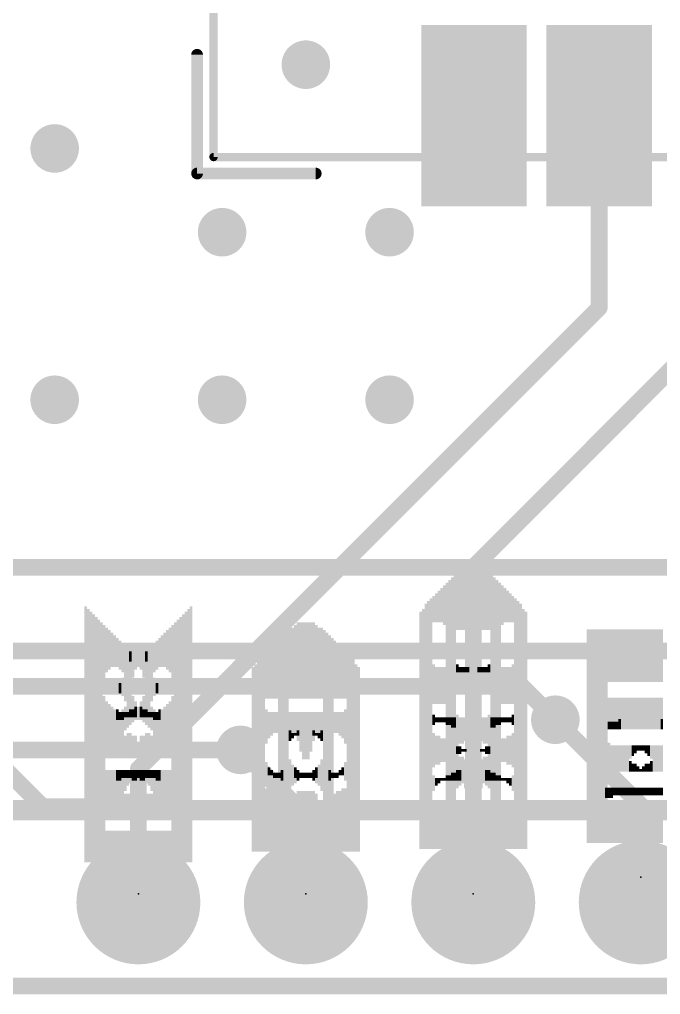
# Model space of a CAD drawing. Extents: x -38 to 69, y -21 to 41.
# Drawn here: x 9.63 to 19.35, y -0.13 to 14.66 of the extents above; entities that cross this region are included whole.
import ezdxf

# ---------------------------------------------------------------- set-up
doc = ezdxf.new("R2010")
doc.units = 0
for name, color, linetype in [('1', 12, 'CONTINUOUS'), ('16', 53, 'CONTINUOUS'), ('17', 254, 'CONTINUOUS'), ('18', 110, 'CONTINUOUS'), ('20', 53, 'CONTINUOUS'), ('21', 41, 'CONTINUOUS'), ('22', 40, 'CONTINUOUS'), ('23', 53, 'CONTINUOUS'), ('24', 53, 'CONTINUOUS'), ('51', 53, 'CONTINUOUS')]:
    doc.layers.add(name, color=color, linetype=linetype)

# ---------------------------------------------------------------- blocks, each defined once
blk = doc.blocks.new('RECT')
blk.add_solid([(-0.5, -0.5), (0.5, -0.5), (-0.5, 0.5), (0.5, 0.5)])
blk = doc.blocks.new('ROUNDP')
at = {"const_width": 0.5}
blk.add_lwpolyline([(0, -0.25, 1), (0, 0.25, 1), (0, -0.25)], format="xyb", dxfattribs=at)
blk = doc.blocks.new('ROUNDV')
at = {"const_width": 0.5}
blk.add_lwpolyline([(0, -0.25, 1), (0, 0.25, 1), (0, -0.25)], format="xyb", dxfattribs=at)

msp = doc.modelspace()

# ---------------------------------------------------------------- linework, layer by layer
at = {"layer": '1', "const_width": 0.254}
for points in [[(18.42, 13.195), (18.42, 10.2843)], [(18.42, 10.2843), (11.43, 3.2943)], [(16.51, 6.35), (20.32, 10.16)], [(16.51, 1.27), (16.51, 6.35)], [(8.128, 4.572), (9.9822, 2.7178)], [(19.05, 2.7432), (17.7546, 4.0386)], [(13.97, 2.5908), (12.9794, 3.5814)], [(11.43, 2.7178), (11.43, 3.2943)], [(9.9822, 2.7178), (11.43, 2.7178)], [(11.43, 1.27), (11.43, 2.7178)], [(19.05, 1.27), (19.05, 2.7432)], [(13.97, 1.27), (13.97, 2.5908)], [(40.64, 0), (0, 0)]]:
    msp.add_lwpolyline(points, dxfattribs=at)
at = {"layer": '1', "const_width": 0.127}
for points in [[(18.4835, 13.195, 1), (18.3565, 13.195)], [(18.3565, 10.2843, 1), (18.4835, 10.2843)], [(18.4649, 10.2394, 1), (18.3751, 10.3292)], [(16.5735, 6.35, 1), (16.4465, 6.35)], [(16.4651, 6.3949, 1), (16.5549, 6.3051)], [(17.7995, 4.0835, 1), (17.7097, 3.9937)], [(13.0243, 3.6263, 1), (12.9345, 3.5365)], [(11.4935, 3.2943, 1), (11.3665, 3.2943)], [(11.3851, 3.3392, 1), (11.4749, 3.2494)], [(9.9822, 2.7813, 1), (9.9822, 2.6543)], [(9.9373, 2.6729, 1), (10.0271, 2.7627)], [(11.4935, 2.7178, 1), (11.3665, 2.7178)], [(11.43, 2.6543, 1), (11.43, 2.7813)], [(19.1135, 2.7432, 1), (18.9865, 2.7432)], [(19.0051, 2.6983, 1), (19.0949, 2.7881)], [(11.3665, 2.7178, 1), (11.4935, 2.7178)], [(14.0335, 2.5908, 1), (13.9065, 2.5908)], [(13.9251, 2.5459, 1), (14.0149, 2.6357)], [(11.3665, 1.27, 1), (11.4935, 1.27)], [(13.9065, 1.27, 1), (14.0335, 1.27)], [(16.4465, 1.27, 1), (16.5735, 1.27)], [(18.9865, 1.27, 1), (19.1135, 1.27)]]:
    msp.add_lwpolyline(points, format="xyb", dxfattribs=at)
at = {"layer": '16'}
for points, const_width in [([(8.89, 6.35), (26.25, 6.35)], 0.254), ([(8.89, 5.08), (28.79, 5.08)], 0.254), ([(17.2466, 4.5466), (8.1534, 4.5466)], 0.254), ([(17.2466, 4.5466), (17.7546, 4.0386)], 0.254), ([(12.9794, 3.5814), (7.8486, 3.5814)], 0.254), ([(24.13, 2.667), (7.493, 2.667)], 0.3048), ([(40.64, 0), (0, 0)], 0.254)]:
    msp.add_lwpolyline(points, dxfattribs=dict(at, const_width=const_width))
at = {"layer": '16', "const_width": 0.127}
for points in [[(17.2915, 4.5915, 1), (17.2017, 4.5017)], [(17.2466, 4.4831, 1), (17.2466, 4.6101)], [(17.7097, 3.9937, 1), (17.7995, 4.0835)], [(12.9794, 3.5179, 1), (12.9794, 3.6449)]]:
    msp.add_lwpolyline(points, format="xyb", dxfattribs=at)
at = {"layer": '20', "const_width": 0.2032}
msp.add_lwpolyline([(40.64, 0), (0, 0)], dxfattribs=at)
at = {"layer": '21', "const_width": 0.1778}
for points in [[(12.32, 12.32), (12.32, 14.12)], [(14.12, 12.32), (12.32, 12.32)]]:
    msp.add_lwpolyline(points, dxfattribs=at)
at = {"layer": '21', "const_width": 0.0889}
for points in [[(12.3644, 14.12, 1), (12.2756, 14.12)], [(12.32, 12.3644, 1), (12.32, 12.2756)], [(12.2756, 12.32, 1), (12.3644, 12.32)], [(14.12, 12.2756, 1), (14.12, 12.3644)]]:
    msp.add_lwpolyline(points, format="xyb", dxfattribs=at)
at = {"layer": '23'}
for p in [(19.05, 1.651), (11.43, 1.397), (13.97, 1.397), (16.51, 1.397)]:
    msp.add_point(p, dxfattribs=at)
at = {"layer": '24'}
for p in [(19.05, 1.651), (11.43, 1.397), (13.97, 1.397), (16.51, 1.397)]:
    msp.add_point(p, dxfattribs=at)
at = {"layer": '51', "const_width": 0.127}
for points in [[(12.57, 12.57), (12.57, 28.07)], [(28.07, 12.57), (12.57, 12.57)]]:
    msp.add_lwpolyline(points, dxfattribs=at)
at = {"layer": '51', "const_width": 0.0635}
for points in [[(12.57, 12.6018, 1), (12.57, 12.5382)], [(12.5382, 12.57, 1), (12.6018, 12.57)]]:
    msp.add_lwpolyline(points, format="xyb", dxfattribs=at)

# ---------------------------------------------------------------- block references
at = {"layer": '1', "xscale": 2.75, "yscale": 1.6, "rotation": 90}
for p in [(16.52, 13.195), (18.42, 13.195)]:
    msp.add_blockref('RECT', p, dxfattribs=at)
at = {"layer": '17', "xscale": 1.8796, "yscale": 1.8796, "rotation": 270}
for p in [(11.43, 1.27), (11.43, 1.27), (13.97, 1.27), (13.97, 1.27), (16.51, 1.27), (16.51, 1.27), (19.05, 1.27), (19.05, 1.27)]:
    msp.add_blockref('ROUNDP', p, dxfattribs=at)
at = {"layer": '18', "xscale": 0.7366, "yscale": 0.7366}
for p in [(13.97, 13.97), (13.97, 13.97), (10.16, 12.7), (10.16, 12.7), (12.7, 11.43), (12.7, 11.43), (15.24, 11.43), (15.24, 11.43), (10.16, 8.89), (10.16, 8.89), (12.7, 8.89), (12.7, 8.89), (15.24, 8.89), (15.24, 8.89), (17.7546, 4.0386), (17.7546, 4.0386), (12.9794, 3.5814), (12.9794, 3.5814)]:
    msp.add_blockref('ROUNDV', p, dxfattribs=at)
at = {"layer": '21', "yscale": 0.04, "rotation": 90}
for p, xscale in [((16.39, 5.937), 0.84), ((16.43, 5.937), 0.84), ((16.47, 5.717), 1.28), ((16.51, 5.697), 1.32), ((16.55, 5.697), 1.32), ((16.63, 5.877), 0.96), ((16.23, 4.157), 4.16), ((16.27, 5.897), 0.76), ((16.31, 5.897), 0.76), ((16.35, 5.917), 0.8), ((16.67, 5.857), 0.92), ((16.71, 5.837), 0.88), ((16.75, 5.837), 0.88), ((16.79, 5.797), 0.88), ((16.07, 5.777), 0.6), ((16.11, 4.097), 4.04), ((16.15, 4.117), 4.08), ((16.19, 4.137), 4.12), ((16.83, 5.617), 1.16), ((16.87, 5.597), 1.12), ((16.91, 5.597), 1.04), ((16.95, 5.797), 0.56), ((15.91, 5.737), 0.36), ((15.95, 5.757), 0.4), ((15.99, 5.777), 0.44), ((16.03, 5.797), 0.48), ((16.99, 5.777), 0.52), ((17.03, 5.757), 0.48), ((17.07, 5.737), 0.44), ((17.11, 5.717), 0.4), ((15.79, 3.937), 3.72), ((15.83, 3.957), 3.76), ((15.87, 5.677), 0.4), ((17.15, 3.977), 3.8), ((17.19, 3.957), 3.76), ((17.23, 3.937), 3.72), ((10.63, 3.817), 3.88), ((10.67, 3.797), 3.84), ((10.71, 3.777), 3.8), ((10.75, 3.757), 3.76), ((12.11, 3.757), 3.76), ((12.15, 3.777), 3.8), ((12.19, 3.797), 3.84), ((12.23, 3.817), 3.88), ((15.71, 3.877), 3.6), ((15.75, 3.897), 3.64), ((17.27, 3.897), 3.64), ((17.31, 3.877), 3.6), ((10.79, 3.737), 3.72), ((10.83, 3.717), 3.68), ((10.87, 3.697), 3.64), ((10.91, 5.057), 0.84), ((11.95, 5.077), 0.8), ((11.99, 3.697), 3.64), ((12.03, 3.717), 3.68), ((12.07, 3.737), 3.72), ((13.81, 5.077), 0.8), ((13.85, 5.097), 0.84), ((13.89, 4.957), 1.12), ((13.93, 4.937), 1.16), ((13.97, 4.937), 1.16), ((14.01, 4.937), 1.16), ((14.05, 4.937), 1.16), ((14.09, 4.937), 1.16), ((14.13, 4.917), 1.12), ((10.95, 5.097), 0.68), ((10.99, 5.097), 0.6), ((11.03, 5.097), 0.52), ((11.83, 5.097), 0.52), ((11.87, 5.117), 0.56), ((11.91, 5.097), 0.68), ((13.65, 3.697), 3.32), ((13.69, 3.717), 3.36), ((13.73, 5.057), 0.76), ((13.77, 5.057), 0.76), ((14.17, 4.897), 1.08), ((14.21, 4.897), 1.08), ((14.25, 4.877), 1.04), ((18.25, 3.791), 3.24), ((18.29, 3.791), 3.24), ((18.33, 3.791), 3.24), ((18.37, 3.791), 3.24), ((18.41, 3.791), 3.24), ((18.45, 3.791), 3.24), ((18.49, 3.791), 3.24), ((18.53, 3.791), 3.24), ((18.57, 5.191), 0.44), ((18.61, 5.211), 0.4), ((18.65, 5.211), 0.4), ((18.69, 5.211), 0.4), ((18.73, 5.191), 0.44), ((18.77, 5.011), 0.8), ((18.81, 5.011), 0.8), ((18.85, 5.011), 0.8), ((18.89, 5.011), 0.8), ((18.93, 5.011), 0.8), ((18.97, 5.011), 0.8), ((19.01, 5.011), 0.8), ((19.05, 5.011), 0.8), ((19.09, 5.011), 0.8), ((19.13, 5.011), 0.8), ((19.17, 5.011), 0.8), ((19.21, 5.011), 0.8), ((19.25, 5.011), 0.8), ((19.29, 5.011), 0.8), ((19.33, 5.011), 0.8), ((19.37, 5.011), 0.8), ((11.07, 5.077), 0.48), ((11.11, 5.057), 0.44), ((11.15, 5.017), 0.44), ((11.19, 4.977), 0.44), ((11.67, 5.057), 0.28), ((11.71, 5.077), 0.32), ((11.75, 5.077), 0.4), ((11.79, 5.097), 0.44), ((13.49, 4.937), 0.52), ((13.53, 4.937), 0.6), ((13.57, 3.657), 3.24), ((13.61, 3.677), 3.28), ((14.33, 4.837), 0.96), ((14.37, 4.817), 0.92), ((14.41, 4.797), 0.88), ((14.45, 4.777), 0.84), ((11.23, 4.777), 0.76), ((11.27, 4.777), 0.68), ((11.31, 4.797), 0.56), ((11.35, 4.877), 0.4), ((11.39, 4.937), 0.28), ((11.43, 4.957), 0.24), ((11.47, 4.977), 0.2), ((11.51, 4.977), 0.2), ((11.55, 4.997), 0.16), ((11.59, 5.017), 0.2), ((11.63, 5.037), 0.24), ((13.33, 4.837), 0.4), ((13.37, 4.877), 0.4), ((13.41, 4.897), 0.44), ((13.45, 4.917), 0.48), ((14.49, 4.757), 0.8), ((14.53, 4.737), 0.76), ((14.57, 4.717), 0.72), ((14.61, 3.537), 3), ((13.25, 3.497), 2.92), ((13.29, 3.517), 2.96), ((14.65, 3.517), 2.96), ((14.69, 3.497), 2.92), ((13.17, 3.437), 2.8), ((13.21, 3.457), 2.84), ((14.73, 3.457), 2.84), ((14.77, 3.437), 2.8), ((16.27, 4.817), 0.12), ((16.31, 4.797), 0.08), ((16.35, 4.797), 0.08), ((16.39, 4.797), 0.08), ((16.43, 4.797), 0.08), ((16.47, 4.577), 0.52), ((16.51, 4.557), 0.56), ((16.55, 4.557), 0.56), ((16.59, 4.717), 0.24), ((16.63, 4.737), 0.2), ((16.67, 4.737), 0.2), ((16.71, 4.737), 0.2), ((16.75, 4.737), 0.2), ((16.79, 4.717), 0.24), ((16.83, 4.557), 0.56), ((16.87, 4.557), 0.56), ((16.91, 4.557), 0.56), ((16.95, 4.557), 0.56), ((16.99, 4.557), 0.56), ((17.03, 4.557), 0.56), ((17.07, 4.557), 0.56), ((17.11, 4.577), 0.6), ((11.15, 4.517), 0.16), ((11.19, 4.537), 0.2), ((11.59, 4.277), 0.72), ((11.63, 4.497), 0.36), ((11.67, 4.537), 0.28), ((11.71, 4.537), 0.2), ((11.55, 4.237), 0.56), ((10.91, 3.137), 2.52), ((10.95, 4.077), 0.48), ((11.47, 4.177), 0.28), ((11.51, 4.197), 0.4), ((11.95, 3.917), 0.88), ((18.77, 4.131), 0.48), ((18.81, 4.131), 0.48), ((18.85, 4.131), 0.48), ((18.89, 4.131), 0.48), ((18.93, 4.131), 0.48), ((18.97, 4.131), 0.48), ((19.01, 4.131), 0.48), ((19.05, 4.131), 0.48), ((19.09, 4.131), 0.48), ((19.13, 4.131), 0.48), ((19.17, 4.131), 0.48), ((19.21, 4.131), 0.48), ((19.25, 4.131), 0.48), ((19.29, 4.131), 0.48), ((19.33, 4.131), 0.48), ((19.37, 4.131), 0.48), ((10.99, 4.097), 0.36), ((11.03, 4.097), 0.28), ((11.07, 4.097), 0.2), ((11.11, 4.117), 0.16), ((11.15, 4.097), 0.12), ((11.19, 4.097), 0.12), ((11.23, 4.117), 0.08), ((11.27, 4.117), 0.08), ((11.31, 4.137), 0.12), ((11.35, 4.137), 0.12), ((11.39, 4.157), 0.16), ((11.43, 4.137), 0.2), ((11.63, 4.057), 0.36), ((11.67, 3.977), 0.44), ((11.71, 3.837), 0.64), ((11.75, 3.837), 0.64), ((11.79, 3.837), 0.64), ((11.83, 3.857), 0.68), ((11.87, 3.877), 0.72), ((11.91, 3.897), 0.76), ((13.89, 3.977), 0.36), ((13.93, 3.957), 0.4), ((13.97, 3.797), 0.72), ((14.01, 3.817), 0.68), ((14.05, 3.857), 0.6), ((14.09, 3.937), 0.44), ((14.13, 3.977), 0.36), ((14.17, 3.997), 0.32), ((14.21, 3.997), 0.32), ((14.25, 3.997), 0.32), ((14.29, 3.997), 0.32), ((14.33, 3.997), 0.32), ((14.37, 3.997), 0.32), ((14.41, 3.997), 0.32), ((14.45, 3.997), 0.32), ((14.49, 3.977), 0.36), ((14.53, 3.957), 0.4), ((14.57, 3.937), 0.52), ((16.27, 3.877), 0.48), ((16.31, 3.877), 0.4), ((16.35, 3.877), 0.4), ((16.39, 3.897), 0.36), ((16.43, 3.897), 0.36), ((16.47, 3.917), 0.32), ((16.51, 3.917), 0.32), ((16.55, 3.937), 0.28), ((16.59, 3.937), 0.28), ((16.63, 3.957), 0.24), ((16.67, 3.957), 0.24), ((16.71, 3.977), 0.2), ((16.75, 3.977), 0.2), ((16.79, 3.997), 0.16), ((16.83, 3.997), 0.16), ((16.87, 4.017), 0.12), ((16.91, 4.017), 0.12), ((16.95, 4.037), 0.08), ((16.99, 4.037), 0.08), ((17.03, 4.037), 0.08), ((17.07, 4.037), 0.08), ((17.11, 4.037), 0.16), ((18.57, 3.951), 0.12), ((18.61, 3.951), 0.12), ((18.65, 3.951), 0.12), ((18.69, 3.951), 0.12), ((18.73, 3.971), 0.16), ((13.73, 3.797), 0.16), ((13.85, 3.837), 0.08), ((11.19, 3.637), 0.24), ((11.23, 3.657), 0.28), ((11.27, 3.677), 0.32), ((11.31, 3.677), 0.32), ((11.35, 3.657), 0.28), ((11.39, 3.657), 0.28), ((13.77, 3.797), 0.08), ((13.81, 3.817), 0.04), ((16.95, 3.577), 0.36), ((16.99, 3.577), 0.36), ((17.03, 3.577), 0.44), ((17.07, 3.577), 0.44), ((17.11, 3.577), 0.52), ((13.93, 3.537), 0.2), ((14.25, 3.337), 0.52), ((14.29, 3.377), 0.52), ((14.33, 3.517), 0.24), ((14.37, 3.537), 0.2), ((16.63, 3.577), 0.04), ((16.67, 3.577), 0.04), ((16.71, 3.577), 0.12), ((16.75, 3.577), 0.12), ((18.57, 3.451), 0.48), ((18.61, 3.451), 0.4), ((18.65, 3.471), 0.36), ((18.69, 3.491), 0.32), ((18.73, 3.491), 0.32), ((18.77, 3.511), 0.28), ((18.81, 3.531), 0.24), ((18.85, 3.551), 0.2), ((18.89, 3.551), 0.2), ((18.93, 3.571), 0.16), ((18.97, 3.591), 0.12), ((19.01, 3.611), 0.08), ((19.05, 3.611), 0.08), ((19.09, 3.631), 0.04), ((14.21, 3.277), 0.32), ((16.27, 3.257), 0.52), ((16.31, 3.257), 0.44), ((16.35, 3.277), 0.4), ((16.39, 3.257), 0.36), ((16.43, 3.257), 0.36), ((19.21, 3.331), 0.16), ((19.25, 3.351), 0.2), ((19.29, 3.371), 0.24), ((19.33, 3.371), 0.24), ((19.37, 3.391), 0.28), ((10.95, 3.097), 0.36), ((10.99, 3.137), 0.28), ((11.03, 3.157), 0.24), ((11.07, 3.177), 0.2), ((11.11, 3.197), 0.16), ((11.15, 3.197), 0.16), ((11.19, 3.217), 0.12), ((11.23, 3.217), 0.12), ((11.27, 3.217), 0.12), ((11.31, 3.217), 0.12), ((11.35, 3.217), 0.12), ((11.39, 3.217), 0.12), ((11.43, 3.217), 0.12), ((11.47, 3.197), 0.16), ((11.51, 3.197), 0.16), ((11.55, 3.177), 0.2), ((11.59, 3.157), 0.24), ((11.63, 3.117), 0.32), ((11.67, 3.057), 0.44), ((11.71, 2.937), 0.68), ((11.75, 2.937), 0.68), ((11.79, 2.937), 0.68), ((11.83, 2.937), 0.68), ((11.87, 2.937), 0.68), ((11.91, 2.937), 0.68), ((11.95, 2.937), 0.76), ((13.73, 3.177), 0.44), ((13.77, 3.177), 0.28), ((13.81, 3.177), 0.2), ((13.85, 3.197), 0.16), ((14.09, 3.217), 0.12), ((14.13, 3.237), 0.16), ((14.17, 3.257), 0.2), ((14.33, 3.197), 0.16), ((14.49, 3.237), 0.08), ((14.53, 3.257), 0.12), ((14.57, 3.257), 0.28), ((16.47, 3.217), 0.36), ((16.51, 3.057), 0.68), ((16.55, 3.057), 0.6), ((16.59, 3.097), 0.52), ((16.63, 3.157), 0.32), ((16.67, 3.197), 0.24), ((16.71, 3.197), 0.16), ((16.75, 3.197), 0.16), ((19.05, 3.271), 0.04), ((19.09, 3.291), 0.08), ((19.13, 3.311), 0.12), ((19.17, 3.311), 0.12), ((13.89, 3.197), 0.08), ((13.93, 3.197), 0.08), ((13.97, 3.197), 0.08), ((14.01, 3.197), 0.08), ((14.05, 3.197), 0.08), ((14.37, 3.197), 0.08), ((14.41, 3.197), 0.08), ((14.45, 3.197), 0.08), ((16.79, 3.177), 0.12), ((16.83, 3.177), 0.12), ((16.87, 3.157), 0.08), ((16.91, 3.157), 0.08), ((16.95, 3.137), 0.04), ((16.99, 3.137), 0.04), ((17.03, 3.117), 0.08), ((17.07, 3.097), 0.12), ((17.11, 3.077), 0.24), ((13.97, 2.837), 0.24), ((14.01, 2.837), 0.24), ((14.05, 2.837), 0.24), ((14.09, 2.837), 0.24), ((14.45, 2.837), 0.24), ((14.49, 2.837), 0.24), ((14.53, 2.857), 0.28), ((14.57, 2.837), 0.32), ((18.57, 2.931), 0.16), ((18.61, 2.931), 0.16), ((18.65, 2.951), 0.12), ((18.69, 2.951), 0.12), ((18.73, 2.951), 0.12), ((18.77, 2.951), 0.12), ((18.81, 2.951), 0.12), ((18.85, 2.951), 0.12), ((18.89, 2.951), 0.12), ((18.93, 2.951), 0.12), ((18.97, 2.951), 0.12), ((19.01, 2.951), 0.12), ((19.05, 2.951), 0.12), ((19.09, 2.951), 0.12), ((19.13, 2.951), 0.12), ((19.17, 2.951), 0.12), ((19.21, 2.951), 0.12), ((19.25, 2.951), 0.12), ((19.29, 2.951), 0.12), ((19.33, 2.951), 0.12), ((19.37, 2.951), 0.12), ((11.19, 2.717), 0.24), ((11.23, 2.757), 0.32), ((11.27, 2.757), 0.32), ((11.31, 2.757), 0.32), ((11.35, 2.757), 0.32), ((11.39, 2.737), 0.28), ((13.93, 2.817), 0.2), ((14.13, 2.817), 0.2), ((14.37, 2.817), 0.2), ((14.41, 2.817), 0.2), ((16.47, 2.817), 0.2), ((16.79, 2.477), 0.8), ((16.83, 2.497), 0.84), ((16.87, 2.797), 0.24), ((16.91, 2.817), 0.2), ((16.27, 2.377), 0.6), ((16.75, 2.397), 0.64), ((17.11, 2.377), 0.6), ((13.73, 2.277), 0.48), ((13.77, 2.277), 0.48), ((13.81, 2.277), 0.48), ((13.85, 2.277), 0.48), ((13.89, 2.277), 0.48), ((13.93, 2.277), 0.48), ((13.97, 2.277), 0.48), ((14.01, 2.277), 0.48), ((14.05, 2.277), 0.48), ((14.09, 2.277), 0.48), ((14.13, 2.277), 0.48), ((14.17, 2.277), 0.48), ((14.21, 2.277), 0.48), ((14.25, 2.277), 0.48), ((14.29, 2.277), 0.48), ((14.33, 2.277), 0.48), ((14.37, 2.277), 0.48), ((14.41, 2.277), 0.48), ((14.45, 2.277), 0.48), ((14.49, 2.277), 0.48), ((14.53, 2.277), 0.48), ((14.57, 2.277), 0.48), ((15.87, 2.297), 0.44), ((16.07, 2.297), 0.44), ((16.31, 2.337), 0.52), ((16.35, 2.317), 0.48), ((16.39, 2.317), 0.48), ((16.43, 2.297), 0.44), ((16.47, 2.297), 0.44), ((16.51, 2.297), 0.44), ((16.55, 2.297), 0.44), ((16.59, 2.297), 0.44), ((16.63, 2.317), 0.48), ((16.67, 2.337), 0.52), ((16.71, 2.357), 0.56), ((16.87, 2.317), 0.48), ((16.91, 2.297), 0.44), ((16.95, 2.297), 0.44), ((16.99, 2.297), 0.44), ((17.03, 2.317), 0.48), ((17.07, 2.337), 0.52), ((18.57, 2.411), 0.48), ((18.61, 2.391), 0.44), ((18.65, 2.391), 0.44), ((18.69, 2.391), 0.44), ((18.73, 2.391), 0.44), ((18.77, 2.391), 0.44), ((18.81, 2.391), 0.44), ((18.85, 2.391), 0.44), ((18.89, 2.391), 0.44), ((18.93, 2.391), 0.44), ((18.97, 2.391), 0.44), ((19.01, 2.391), 0.44), ((19.05, 2.391), 0.44), ((19.09, 2.391), 0.44), ((19.13, 2.391), 0.44), ((19.17, 2.391), 0.44), ((19.21, 2.391), 0.44), ((19.25, 2.391), 0.44), ((19.29, 2.391), 0.44), ((19.33, 2.391), 0.44), ((19.37, 2.391), 0.44), ((11.95, 2.137), 0.52), ((13.33, 2.257), 0.44), ((13.37, 2.237), 0.4), ((13.41, 2.237), 0.4), ((13.45, 2.237), 0.4), ((13.49, 2.237), 0.4), ((13.53, 2.257), 0.44), ((15.91, 2.277), 0.4), ((15.95, 2.277), 0.4), ((15.99, 2.277), 0.4), ((16.03, 2.277), 0.4), ((10.95, 2.117), 0.48), ((10.99, 2.117), 0.48), ((11.03, 2.117), 0.48), ((11.07, 2.117), 0.48), ((11.11, 2.117), 0.48), ((11.15, 2.117), 0.48), ((11.19, 2.117), 0.48), ((11.23, 2.117), 0.48), ((11.27, 2.117), 0.48), ((11.31, 2.117), 0.48), ((11.35, 2.117), 0.48), ((11.39, 2.117), 0.48), ((11.43, 2.117), 0.48), ((11.47, 2.117), 0.48), ((11.51, 2.117), 0.48), ((11.55, 2.117), 0.48), ((11.59, 2.117), 0.48), ((11.63, 2.117), 0.48), ((11.67, 2.117), 0.48), ((11.71, 2.117), 0.48), ((11.75, 2.117), 0.48), ((11.79, 2.117), 0.48), ((11.83, 2.117), 0.48), ((11.87, 2.117), 0.48), ((11.91, 2.117), 0.48)]:
    msp.add_blockref('RECT', p, dxfattribs=dict(at, xscale=xscale))
for p in [(16.59, 5.857), (14.29, 4.857)]:
    msp.add_blockref('RECT', p, dxfattribs=at)
at = {"layer": '22', "yscale": 0.04, "rotation": 90}
for p, xscale in [((16.39, 5.877), 0.96), ((16.47, 5.697), 1.32), ((16.51, 5.697), 1.32), ((16.55, 5.717), 1.28), ((16.59, 5.937), 0.84), ((16.63, 5.937), 0.84), ((16.23, 5.797), 0.88), ((16.27, 5.837), 0.88), ((16.31, 5.837), 0.88), ((16.35, 5.857), 0.92), ((16.67, 5.917), 0.8), ((16.71, 5.897), 0.76), ((16.75, 5.897), 0.76), ((16.79, 4.157), 4.16), ((16.07, 5.797), 0.56), ((16.11, 5.597), 1.04), ((16.15, 5.597), 1.12), ((16.19, 5.617), 1.16), ((16.83, 4.137), 4.12), ((16.87, 4.117), 4.08), ((16.91, 4.097), 4.04), ((16.95, 5.777), 0.6), ((15.91, 5.717), 0.4), ((15.95, 5.737), 0.44), ((15.99, 5.757), 0.48), ((16.03, 5.777), 0.52), ((16.99, 5.797), 0.48), ((17.03, 5.777), 0.44), ((17.07, 5.757), 0.4), ((17.11, 5.737), 0.36), ((15.79, 3.937), 3.72), ((15.83, 3.957), 3.76), ((15.87, 3.977), 3.8), ((17.15, 5.677), 0.4), ((17.19, 3.957), 3.76), ((17.23, 3.937), 3.72), ((10.63, 3.817), 3.88), ((10.67, 3.797), 3.84), ((10.71, 3.777), 3.8), ((10.75, 3.757), 3.76), ((12.11, 3.757), 3.76), ((12.15, 3.777), 3.8), ((12.19, 3.797), 3.84), ((12.23, 3.817), 3.88), ((15.71, 3.877), 3.6), ((15.75, 3.897), 3.64), ((17.27, 3.897), 3.64), ((17.31, 3.877), 3.6), ((10.79, 3.737), 3.72), ((10.83, 3.717), 3.68), ((10.87, 3.697), 3.64), ((10.91, 5.077), 0.8), ((11.95, 5.057), 0.84), ((11.99, 3.697), 3.64), ((12.03, 3.717), 3.68), ((12.07, 3.737), 3.72), ((13.81, 4.917), 1.12), ((13.85, 4.937), 1.16), ((13.89, 4.937), 1.16), ((13.93, 4.937), 1.16), ((13.97, 4.937), 1.16), ((14.01, 4.937), 1.16), ((14.05, 4.957), 1.12), ((14.09, 5.097), 0.84), ((14.13, 5.077), 0.8), ((10.95, 5.097), 0.68), ((10.99, 5.117), 0.56), ((11.03, 5.097), 0.52), ((11.83, 5.097), 0.52), ((11.87, 5.097), 0.6), ((11.91, 5.097), 0.68), ((13.69, 4.877), 1.04), ((13.73, 4.897), 1.08), ((13.77, 4.897), 1.08), ((14.17, 5.057), 0.76), ((14.21, 5.057), 0.76), ((14.25, 3.717), 3.36), ((14.29, 3.697), 3.32), ((18.25, 3.791), 3.24), ((18.29, 3.791), 3.24), ((18.33, 3.791), 3.24), ((18.37, 3.791), 3.24), ((18.41, 3.791), 3.24), ((18.45, 3.791), 3.24), ((18.49, 3.791), 3.24), ((18.53, 4.991), 0.84), ((18.57, 5.011), 0.8), ((18.61, 5.011), 0.8), ((18.65, 5.011), 0.8), ((18.69, 5.011), 0.8), ((18.73, 5.011), 0.8), ((18.77, 5.011), 0.8), ((18.81, 5.011), 0.8), ((18.85, 5.011), 0.8), ((18.89, 5.011), 0.8), ((18.93, 5.011), 0.8), ((18.97, 5.011), 0.8), ((19.01, 5.011), 0.8), ((19.05, 5.011), 0.8), ((19.09, 5.011), 0.8), ((19.13, 5.011), 0.8), ((19.17, 5.011), 0.8), ((19.21, 5.011), 0.8), ((19.25, 5.011), 0.8), ((19.29, 5.011), 0.8), ((19.33, 5.011), 0.8), ((19.37, 5.191), 0.44), ((11.07, 5.097), 0.44), ((11.11, 5.077), 0.4), ((11.15, 5.077), 0.32), ((11.19, 5.057), 0.28), ((11.67, 4.977), 0.44), ((11.71, 5.017), 0.44), ((11.75, 5.057), 0.44), ((11.79, 5.077), 0.48), ((13.49, 4.777), 0.84), ((13.53, 4.797), 0.88), ((13.57, 4.817), 0.92), ((13.61, 4.837), 0.96), ((14.33, 3.677), 3.28), ((14.37, 3.657), 3.24), ((14.41, 4.937), 0.6), ((14.45, 4.937), 0.52), ((11.23, 5.037), 0.24), ((11.27, 5.017), 0.2), ((11.31, 4.997), 0.16), ((11.35, 4.977), 0.2), ((11.39, 4.977), 0.2), ((11.43, 4.957), 0.24), ((11.47, 4.937), 0.28), ((11.51, 4.877), 0.4), ((11.55, 4.797), 0.56), ((11.59, 4.777), 0.68), ((11.63, 4.777), 0.76), ((13.33, 3.537), 3), ((13.37, 4.717), 0.72), ((13.41, 4.737), 0.76), ((13.45, 4.757), 0.8), ((14.49, 4.917), 0.48), ((14.53, 4.897), 0.44), ((14.57, 4.877), 0.4), ((14.61, 4.837), 0.4), ((13.25, 3.497), 2.92), ((13.29, 3.517), 2.96), ((14.65, 3.517), 2.96), ((14.69, 3.497), 2.92), ((13.17, 3.437), 2.8), ((13.21, 3.457), 2.84), ((14.73, 3.457), 2.84), ((14.77, 3.437), 2.8), ((15.91, 4.577), 0.6), ((15.95, 4.557), 0.56), ((15.99, 4.557), 0.56), ((16.03, 4.557), 0.56), ((16.07, 4.557), 0.56), ((16.11, 4.557), 0.56), ((16.15, 4.557), 0.56), ((16.19, 4.557), 0.56), ((16.23, 4.717), 0.24), ((16.27, 4.737), 0.2), ((16.31, 4.737), 0.2), ((16.35, 4.737), 0.2), ((16.39, 4.737), 0.2), ((16.43, 4.717), 0.24), ((16.47, 4.557), 0.56), ((16.51, 4.557), 0.56), ((16.55, 4.577), 0.52), ((16.59, 4.797), 0.08), ((16.63, 4.797), 0.08), ((16.67, 4.797), 0.08), ((16.71, 4.797), 0.08), ((16.75, 4.817), 0.12), ((11.15, 4.537), 0.2), ((11.19, 4.537), 0.28), ((11.23, 4.497), 0.36), ((11.27, 4.277), 0.72), ((11.67, 4.537), 0.2), ((11.71, 4.517), 0.16), ((11.31, 4.237), 0.56), ((10.91, 3.917), 0.88), ((11.35, 4.197), 0.4), ((11.39, 4.177), 0.28), ((11.91, 4.077), 0.48), ((11.95, 3.137), 2.52), ((18.53, 4.131), 0.56), ((18.57, 4.131), 0.48), ((18.61, 4.131), 0.48), ((18.65, 4.131), 0.48), ((18.69, 4.131), 0.48), ((18.73, 4.131), 0.48), ((18.77, 4.131), 0.48), ((18.81, 4.131), 0.48), ((18.85, 4.131), 0.48), ((18.89, 4.131), 0.48), ((18.93, 4.131), 0.48), ((18.97, 4.131), 0.48), ((19.01, 4.131), 0.48), ((19.05, 4.131), 0.48), ((19.09, 4.131), 0.48), ((19.13, 4.131), 0.48), ((19.17, 4.131), 0.48), ((19.21, 4.131), 0.48), ((19.25, 4.131), 0.48), ((19.29, 4.131), 0.48), ((19.33, 4.131), 0.48), ((10.95, 3.897), 0.76), ((10.99, 3.877), 0.72), ((11.03, 3.857), 0.68), ((11.07, 3.837), 0.64), ((11.11, 3.837), 0.64), ((11.15, 3.837), 0.64), ((11.19, 3.977), 0.44), ((11.23, 4.057), 0.36), ((11.43, 4.137), 0.2), ((11.47, 4.157), 0.16), ((11.51, 4.137), 0.12), ((11.55, 4.137), 0.12), ((11.59, 4.117), 0.08), ((11.63, 4.117), 0.08), ((11.67, 4.097), 0.12), ((11.71, 4.097), 0.12), ((11.75, 4.117), 0.16), ((11.79, 4.097), 0.2), ((11.83, 4.097), 0.28), ((11.87, 4.097), 0.36), ((13.37, 3.937), 0.52), ((13.41, 3.957), 0.4), ((13.45, 3.977), 0.36), ((13.49, 3.997), 0.32), ((13.53, 3.997), 0.32), ((13.57, 3.997), 0.32), ((13.61, 3.997), 0.32), ((13.65, 3.997), 0.32), ((13.69, 3.997), 0.32), ((13.73, 3.997), 0.32), ((13.77, 3.997), 0.32), ((13.81, 3.977), 0.36), ((13.85, 3.937), 0.44), ((13.89, 3.857), 0.6), ((13.93, 3.817), 0.68), ((13.97, 3.797), 0.72), ((14.01, 3.957), 0.4), ((14.05, 3.977), 0.36), ((15.91, 4.037), 0.16), ((15.95, 4.037), 0.08), ((15.99, 4.037), 0.08), ((16.03, 4.037), 0.08), ((16.07, 4.037), 0.08), ((16.11, 4.017), 0.12), ((16.15, 4.017), 0.12), ((16.19, 3.997), 0.16), ((16.23, 3.997), 0.16), ((16.27, 3.977), 0.2), ((16.31, 3.977), 0.2), ((16.35, 3.957), 0.24), ((16.39, 3.957), 0.24), ((16.43, 3.937), 0.28), ((16.47, 3.937), 0.28), ((16.51, 3.917), 0.32), ((16.55, 3.917), 0.32), ((16.59, 3.897), 0.36), ((16.63, 3.897), 0.36), ((16.67, 3.877), 0.4), ((16.71, 3.877), 0.4), ((16.75, 3.877), 0.48), ((19.37, 3.971), 0.16), ((14.09, 3.837), 0.08), ((14.21, 3.797), 0.16), ((11.47, 3.657), 0.28), ((11.51, 3.657), 0.28), ((11.55, 3.677), 0.32), ((11.59, 3.677), 0.32), ((11.63, 3.657), 0.28), ((11.67, 3.637), 0.24), ((14.13, 3.817), 0.04), ((14.17, 3.797), 0.08), ((15.91, 3.577), 0.52), ((15.95, 3.577), 0.44), ((15.99, 3.577), 0.44), ((16.03, 3.577), 0.36), ((16.07, 3.577), 0.36), ((13.57, 3.537), 0.2), ((13.61, 3.517), 0.24), ((13.65, 3.377), 0.52), ((13.69, 3.337), 0.52), ((14.01, 3.537), 0.2), ((16.27, 3.577), 0.12), ((16.31, 3.577), 0.12), ((16.35, 3.577), 0.04), ((16.39, 3.577), 0.04), ((18.53, 3.451), 0.48), ((18.57, 3.451), 0.4), ((18.61, 3.431), 0.36), ((18.65, 3.431), 0.36), ((18.69, 3.411), 0.32), ((19.01, 3.631), 0.04), ((19.05, 3.611), 0.08), ((19.09, 3.611), 0.08), ((19.13, 3.591), 0.12), ((19.17, 3.571), 0.16), ((19.21, 3.551), 0.2), ((19.25, 3.551), 0.2), ((19.29, 3.531), 0.24), ((19.33, 3.511), 0.28), ((19.37, 3.491), 0.32), ((13.73, 3.277), 0.32), ((16.59, 3.257), 0.36), ((16.63, 3.257), 0.36), ((16.67, 3.277), 0.4), ((16.71, 3.257), 0.44), ((16.75, 3.257), 0.52), ((18.73, 3.391), 0.28), ((18.77, 3.371), 0.24), ((18.81, 3.371), 0.24), ((18.85, 3.351), 0.2), ((18.89, 3.331), 0.16), ((10.91, 2.937), 0.76), ((10.95, 2.937), 0.68), ((10.99, 2.937), 0.68), ((11.03, 2.937), 0.68), ((11.07, 2.937), 0.68), ((11.11, 2.937), 0.68), ((11.15, 2.937), 0.68), ((11.19, 3.057), 0.44), ((11.23, 3.117), 0.32), ((11.27, 3.157), 0.24), ((11.31, 3.177), 0.2), ((11.35, 3.197), 0.16), ((11.39, 3.197), 0.16), ((11.43, 3.217), 0.12), ((11.47, 3.217), 0.12), ((11.51, 3.217), 0.12), ((11.55, 3.217), 0.12), ((11.59, 3.217), 0.12), ((11.63, 3.217), 0.12), ((11.67, 3.217), 0.12), ((11.71, 3.197), 0.16), ((11.75, 3.197), 0.16), ((11.79, 3.177), 0.2), ((11.83, 3.157), 0.24), ((11.87, 3.137), 0.28), ((11.91, 3.097), 0.36), ((13.37, 3.257), 0.28), ((13.41, 3.257), 0.12), ((13.45, 3.237), 0.08), ((13.61, 3.197), 0.16), ((13.77, 3.257), 0.2), ((13.81, 3.237), 0.16), ((13.85, 3.217), 0.12), ((14.09, 3.197), 0.16), ((14.13, 3.177), 0.2), ((14.17, 3.177), 0.28), ((14.21, 3.177), 0.44), ((16.27, 3.197), 0.16), ((16.31, 3.197), 0.16), ((16.35, 3.197), 0.24), ((16.39, 3.157), 0.32), ((16.43, 3.097), 0.52), ((16.47, 3.057), 0.6), ((16.51, 3.057), 0.68), ((16.55, 3.217), 0.36), ((18.93, 3.311), 0.12), ((18.97, 3.311), 0.12), ((19.01, 3.291), 0.08), ((19.05, 3.271), 0.04), ((13.49, 3.197), 0.08), ((13.53, 3.197), 0.08), ((13.57, 3.197), 0.08), ((13.89, 3.197), 0.08), ((13.93, 3.197), 0.08), ((13.97, 3.197), 0.08), ((14.01, 3.197), 0.08), ((14.05, 3.197), 0.08), ((15.91, 3.077), 0.24), ((15.95, 3.097), 0.12), ((15.99, 3.117), 0.08), ((16.03, 3.137), 0.04), ((16.07, 3.137), 0.04), ((16.11, 3.157), 0.08), ((16.15, 3.157), 0.08), ((16.19, 3.177), 0.12), ((16.23, 3.177), 0.12), ((13.37, 2.837), 0.32), ((13.41, 2.857), 0.28), ((13.45, 2.837), 0.24), ((13.49, 2.837), 0.24), ((13.85, 2.837), 0.24), ((13.89, 2.837), 0.24), ((13.93, 2.837), 0.24), ((13.97, 2.837), 0.24), ((18.53, 2.931), 0.16), ((18.57, 2.931), 0.16), ((18.61, 2.951), 0.12), ((18.65, 2.951), 0.12), ((18.69, 2.951), 0.12), ((18.73, 2.951), 0.12), ((18.77, 2.951), 0.12), ((18.81, 2.951), 0.12), ((18.85, 2.951), 0.12), ((18.89, 2.951), 0.12), ((18.93, 2.951), 0.12), ((18.97, 2.951), 0.12), ((19.01, 2.951), 0.12), ((19.05, 2.951), 0.12), ((19.09, 2.951), 0.12), ((19.13, 2.951), 0.12), ((19.17, 2.951), 0.12), ((19.21, 2.951), 0.12), ((19.25, 2.951), 0.12), ((19.29, 2.951), 0.12), ((19.33, 2.951), 0.12), ((19.37, 2.951), 0.12), ((11.47, 2.737), 0.28), ((11.51, 2.757), 0.32), ((11.55, 2.757), 0.32), ((11.59, 2.757), 0.32), ((11.63, 2.757), 0.32), ((11.67, 2.717), 0.24), ((13.53, 2.817), 0.2), ((13.57, 2.817), 0.2), ((13.81, 2.817), 0.2), ((14.01, 2.817), 0.2), ((16.11, 2.817), 0.2), ((16.15, 2.797), 0.24), ((16.19, 2.497), 0.84), ((16.23, 2.477), 0.8), ((16.55, 2.817), 0.2), ((15.91, 2.377), 0.6), ((16.27, 2.397), 0.64), ((16.75, 2.377), 0.6), ((13.37, 2.277), 0.48), ((13.41, 2.277), 0.48), ((13.45, 2.277), 0.48), ((13.49, 2.277), 0.48), ((13.53, 2.277), 0.48), ((13.57, 2.277), 0.48), ((13.61, 2.277), 0.48), ((13.65, 2.277), 0.48), ((13.69, 2.277), 0.48), ((13.73, 2.277), 0.48), ((13.77, 2.277), 0.48), ((13.81, 2.277), 0.48), ((13.85, 2.277), 0.48), ((13.89, 2.277), 0.48), ((13.93, 2.277), 0.48), ((13.97, 2.277), 0.48), ((14.01, 2.277), 0.48), ((14.05, 2.277), 0.48), ((14.09, 2.277), 0.48), ((14.13, 2.277), 0.48), ((14.17, 2.277), 0.48), ((14.21, 2.277), 0.48), ((15.95, 2.337), 0.52), ((15.99, 2.317), 0.48), ((16.03, 2.297), 0.44), ((16.07, 2.297), 0.44), ((16.11, 2.297), 0.44), ((16.15, 2.317), 0.48), ((16.31, 2.357), 0.56), ((16.35, 2.337), 0.52), ((16.39, 2.317), 0.48), ((16.43, 2.297), 0.44), ((16.47, 2.297), 0.44), ((16.51, 2.297), 0.44), ((16.55, 2.297), 0.44), ((16.59, 2.297), 0.44), ((16.63, 2.317), 0.48), ((16.67, 2.317), 0.48), ((16.71, 2.337), 0.52), ((16.95, 2.297), 0.44), ((17.15, 2.297), 0.44), ((18.53, 2.411), 0.48), ((18.57, 2.411), 0.48), ((18.61, 2.391), 0.44), ((18.65, 2.391), 0.44), ((18.69, 2.391), 0.44), ((18.73, 2.391), 0.44), ((18.77, 2.391), 0.44), ((18.81, 2.391), 0.44), ((18.85, 2.391), 0.44), ((18.89, 2.391), 0.44), ((18.93, 2.391), 0.44), ((18.97, 2.391), 0.44), ((19.01, 2.391), 0.44), ((19.05, 2.391), 0.44), ((19.09, 2.391), 0.44), ((19.13, 2.391), 0.44), ((19.17, 2.391), 0.44), ((19.21, 2.391), 0.44), ((19.25, 2.391), 0.44), ((19.29, 2.391), 0.44), ((19.33, 2.391), 0.44), ((19.37, 2.391), 0.44), ((10.91, 2.137), 0.52), ((14.41, 2.257), 0.44), ((14.45, 2.237), 0.4), ((14.49, 2.237), 0.4), ((14.53, 2.237), 0.4), ((14.57, 2.237), 0.4), ((14.61, 2.257), 0.44), ((16.99, 2.277), 0.4), ((17.03, 2.277), 0.4), ((17.07, 2.277), 0.4), ((17.11, 2.277), 0.4), ((10.95, 2.117), 0.48), ((10.99, 2.117), 0.48), ((11.03, 2.117), 0.48), ((11.07, 2.117), 0.48), ((11.11, 2.117), 0.48), ((11.15, 2.117), 0.48), ((11.19, 2.117), 0.48), ((11.23, 2.117), 0.48), ((11.27, 2.117), 0.48), ((11.31, 2.117), 0.48), ((11.35, 2.117), 0.48), ((11.39, 2.117), 0.48), ((11.43, 2.117), 0.48), ((11.47, 2.117), 0.48), ((11.51, 2.117), 0.48), ((11.55, 2.117), 0.48), ((11.59, 2.117), 0.48), ((11.63, 2.117), 0.48), ((11.67, 2.117), 0.48), ((11.71, 2.117), 0.48), ((11.75, 2.117), 0.48), ((11.79, 2.117), 0.48), ((11.83, 2.117), 0.48), ((11.87, 2.117), 0.48), ((11.91, 2.117), 0.48)]:
    msp.add_blockref('RECT', p, dxfattribs=dict(at, xscale=xscale))
for p in [(16.43, 5.857), (13.65, 4.857)]:
    msp.add_blockref('RECT', p, dxfattribs=at)
at = {"layer": '51', "xscale": 1.5, "yscale": 1.8}
for p in [(16.52, 13.57), (18.42, 13.57)]:
    msp.add_blockref('RECT', p, dxfattribs=at)
at = {"layer": '51', "xscale": 0.508, "yscale": 0.508, "rotation": 180}
for p in [(11.43, 1.27), (13.97, 1.27), (16.51, 1.27), (19.05, 1.27)]:
    msp.add_blockref('RECT', p, dxfattribs=at)

doc.saveas('drawing.dxf')
